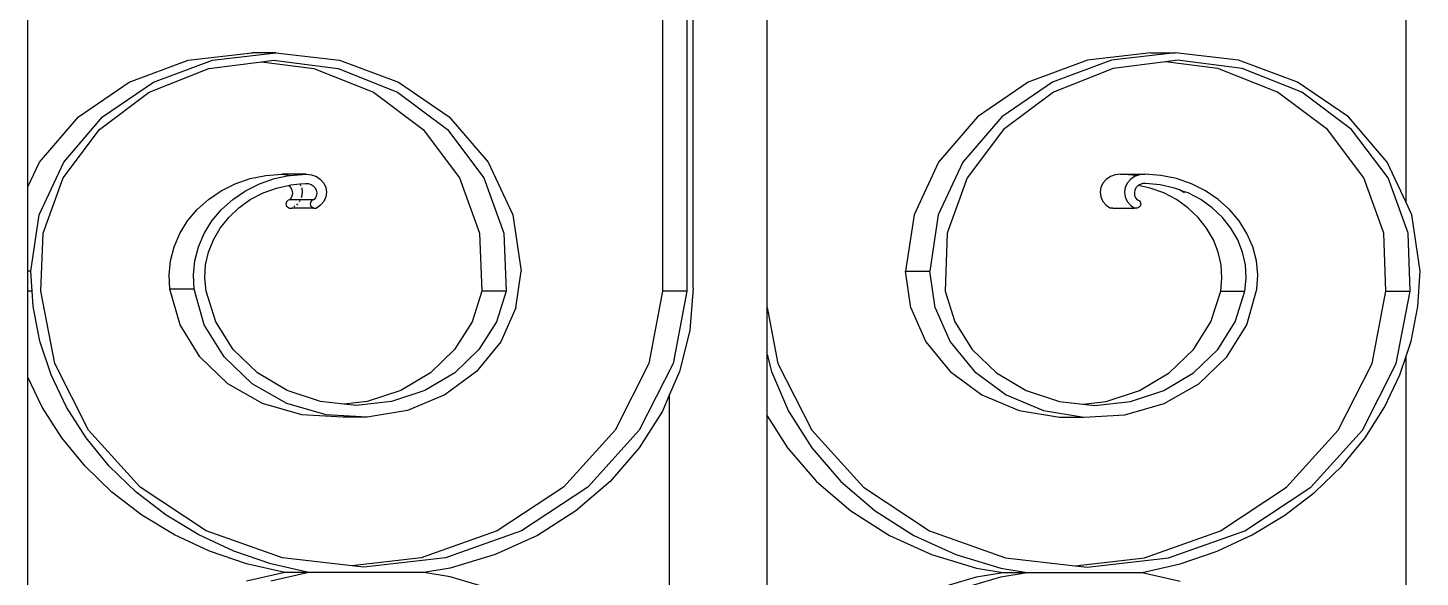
# Model space of a CAD drawing. Header units: millimetres. Extents: x 173236 to 801264, y -94969 to 615039.
# Drawn here: x 445300 to 445532.3, y -1663.9 to -1572.1 of the extents above; entities that cross this region are included whole.
import ezdxf

# ---------------------------------------------------------------- set-up
doc = ezdxf.new("R2010")
doc.units = ezdxf.units.MM
doc.header["$MEASUREMENT"] = 0
doc.layers.add('VOX-A-STAIRS-STEPS', color=140, linetype='Continuous')
doc.layers.add('VOX-A-WALL-PATT', color=233, linetype='Continuous')

# ---------------------------------------------------------------- blocks, each defined once
blk = doc.blocks.new('SSS')
at = {"layer": 'VOX-A-WALL-PATT'}
for p, q in [((383830.92, -2024.93), (383830.92, -1623.31)), ((383600.99, -2022.34), (383600.99, -1757.64)), ((383724.35, -2042.46), (383724.35, -1953.36)), ((383706.88, -1956.89), (383706.88, -2039.75)), ((383710.93, -1956.89), (383710.93, -2039.75)), ((383711.99, -2039.25), (383711.99, -1956.89)), ((383617.89, -2004.82), (383627.75, -2001.18)), ((383621.94, -2004.82), (383631.8, -2001.18)), ((383627.75, -2001.18), (383638.33, -1999.94)), ((383631.19, -2002.53), (383639.94, -2001.43)), ((383631.8, -2001.18), (383642.38, -1999.94)), ((383642.38, -1999.94), (383638.33, -1999.94)), ((383639.94, -2001.43), (383641.97, -2001.18)), ((383639.94, -2001.43), (383648.69, -2002.53)), ((383641.97, -2001.18), (383652.74, -2002.53)), ((383642.38, -1999.94), (383652.97, -2001.18)), ((383652.97, -2001.18), (383662.83, -2004.82)), ((383777.74, -2001.18), (383767.88, -2004.82)), ((383781.79, -2001.18), (383771.93, -2004.82)), ((383788.32, -1999.94), (383777.74, -2001.18)), ((383792.37, -1999.94), (383781.79, -2001.18)), ((383790.77, -2001.43), (383782.02, -2002.53)), ((383788.32, -1999.94), (383792.37, -1999.94)), ((383792.79, -2001.18), (383790.77, -2001.43)), ((383799.52, -2002.53), (383790.77, -2001.43)), ((383802.96, -2001.18), (383792.37, -1999.94)), ((383803.56, -2002.53), (383792.79, -2001.18)), ((383812.82, -2004.82), (383802.96, -2001.18)), ((383621.25, -2006.49), (383631.19, -2002.53)), ((383648.69, -2002.53), (383658.63, -2006.49)), ((383652.74, -2002.53), (383662.68, -2006.49)), ((383782.02, -2002.53), (383772.08, -2006.49)), ((383809.45, -2006.49), (383799.52, -2002.53)), ((383813.5, -2006.49), (383803.56, -2002.53)), ((383609.42, -2010.62), (383617.89, -2004.82)), ((383612.93, -2012.74), (383621.25, -2006.49)), ((383613.47, -2010.62), (383621.94, -2004.82)), ((383658.63, -2006.49), (383666.95, -2012.74)), ((383662.68, -2006.49), (383671, -2012.74)), ((383662.83, -2004.82), (383671.3, -2010.62)), ((383767.88, -2004.82), (383759.41, -2010.62)), ((383771.93, -2004.82), (383763.46, -2010.62)), ((383772.08, -2006.49), (383763.75, -2012.74)), ((383817.78, -2012.74), (383809.45, -2006.49)), ((383821.29, -2010.62), (383812.82, -2004.82)), ((383821.83, -2012.74), (383813.5, -2006.49)), ((383602.92, -2018.18), (383609.42, -2010.62)), ((383606.97, -2018.18), (383613.47, -2010.62)), ((383671.3, -2010.62), (383677.8, -2018.18)), ((383759.41, -2010.62), (383752.91, -2018.18)), ((383763.46, -2010.62), (383756.96, -2018.18)), ((383827.78, -2018.18), (383821.29, -2010.62)), ((383606.86, -2020.8), (383612.93, -2012.74)), ((383666.95, -2012.74), (383673.02, -2020.8)), ((383671, -2012.74), (383677.07, -2020.8)), ((383763.75, -2012.74), (383757.69, -2020.8)), ((383823.85, -2020.8), (383817.78, -2012.74)), ((383827.9, -2020.8), (383821.83, -2012.74)), ((383600.99, -2022.34), (383602.92, -2018.18)), ((383602.89, -2026.98), (383606.97, -2018.18)), ((383677.8, -2018.18), (383681.88, -2026.98)), ((383752.91, -2018.18), (383748.83, -2026.98)), ((383756.96, -2018.18), (383752.87, -2026.98)), ((383830.92, -2024.93), (383827.78, -2018.18)), ((383638.1, -2020.95), (383640.71, -2020.41)), ((383640.71, -2020.41), (383643.37, -2020.19)), ((383642.15, -2020.95), (383644.55, -2020.41)), ((383647.42, -2020.19), (383643.37, -2020.19)), ((383643.37, -2020.19), (383644.25, -2020.3)), ((383644.25, -2020.3), (383644.55, -2020.41)), ((383644.55, -2020.41), (383644.76, -2020.41)), ((383644.76, -2020.41), (383647.42, -2020.19)), ((383647.42, -2020.19), (383648.3, -2020.3)), ((383648.3, -2020.3), (383649.12, -2020.6)), ((383649.12, -2020.6), (383649.83, -2021.08)), ((383781.58, -2020.6), (383780.88, -2021.08)), ((383782.4, -2020.3), (383781.58, -2020.6)), ((383783.28, -2020.19), (383782.4, -2020.3)), ((383783.28, -2020.19), (383787.33, -2020.19)), ((383785.95, -2020.41), (383783.28, -2020.19)), ((383785.63, -2020.6), (383784.93, -2021.08)), ((383786.08, -2020.43), (383785.63, -2020.6)), ((383786.08, -2020.43), (383785.95, -2020.41)), ((383786.45, -2020.3), (383786.08, -2020.43)), ((383787.33, -2020.19), (383786.45, -2020.3)), ((383790, -2020.41), (383787.33, -2020.19)), ((383792.61, -2020.95), (383790, -2020.41)), ((383600.99, -2036.43), (383600.99, -2022.34)), ((383603.52, -2030.04), (383606.86, -2020.8)), ((383631.13, -2024.41), (383633.26, -2022.97)), ((383633.26, -2022.97), (383635.6, -2021.81)), ((383635.18, -2024.41), (383637.31, -2022.97)), ((383635.6, -2021.81), (383638.1, -2020.95)), ((383637.31, -2022.97), (383639.65, -2021.81)), ((383639.65, -2021.81), (383642.15, -2020.95)), ((383640.22, -2023.35), (383642.49, -2022.52)), ((383642.49, -2022.52), (383644.41, -2022.08)), ((383644.41, -2022.08), (383644.87, -2021.98)), ((383644.41, -2022.08), (383644.56, -2022.18)), ((383644.56, -2022.18), (383644.86, -2022.51)), ((383644.86, -2022.51), (383645.05, -2022.89)), ((383644.87, -2021.98), (383646.38, -2021.83)), ((383645.05, -2022.89), (383645.13, -2023.31)), ((383646.38, -2021.83), (383647.31, -2021.74)), ((383646.38, -2021.83), (383646.54, -2022.18)), ((383646.67, -2022.51), (383646.77, -2023.23)), ((383647.31, -2021.74), (383647.78, -2021.78)), ((383647.78, -2021.78), (383648.23, -2021.93)), ((383648.23, -2021.93), (383648.61, -2022.18)), ((383648.61, -2022.18), (383648.91, -2022.51)), ((383648.91, -2022.51), (383649.1, -2022.89)), ((383649.1, -2022.89), (383649.18, -2023.31)), ((383649.83, -2021.08), (383650.37, -2021.71)), ((383650.37, -2021.71), (383650.71, -2022.44)), ((383650.71, -2022.44), (383650.82, -2023.23)), ((383673.02, -2020.8), (383676.36, -2030.04)), ((383677.07, -2020.8), (383680.41, -2030.04)), ((383757.69, -2020.8), (383754.35, -2030.04)), ((383780, -2022.44), (383779.88, -2023.23)), ((383780.34, -2021.71), (383780, -2022.44)), ((383780.88, -2021.08), (383780.34, -2021.71)), ((383784.05, -2022.44), (383783.93, -2023.23)), ((383784.39, -2021.71), (383784.05, -2022.44)), ((383784.93, -2021.08), (383784.39, -2021.71)), ((383785.65, -2022.89), (383785.58, -2023.31)), ((383785.85, -2022.51), (383785.65, -2022.89)), ((383786.15, -2022.18), (383785.85, -2022.51)), ((383786.3, -2022.08), (383786.15, -2022.18)), ((383786.53, -2021.93), (383786.3, -2022.08)), ((383788.22, -2022.52), (383786.3, -2022.08)), ((383786.97, -2021.78), (383786.53, -2021.93)), ((383787.44, -2021.74), (383786.97, -2021.78)), ((383789.89, -2021.98), (383787.44, -2021.74)), ((383790.49, -2023.35), (383788.22, -2022.52)), ((383792.27, -2022.52), (383789.89, -2021.98)), ((383793.11, -2022.83), (383792.27, -2022.52)), ((383795.1, -2021.81), (383792.61, -2020.95)), ((383793.39, -2022.97), (383793.11, -2022.83)), ((383793.96, -2023.35), (383793.39, -2022.97)), ((383794.54, -2023.35), (383793.39, -2022.97)), ((383797.44, -2022.97), (383795.1, -2021.81)), ((383799.58, -2024.41), (383797.44, -2022.97)), ((383827.19, -2030.04), (383823.85, -2020.8)), ((383831.24, -2030.04), (383827.9, -2020.8)), ((383629.24, -2026.1), (383631.13, -2024.41)), ((383633.29, -2026.1), (383635.18, -2024.41)), ((383636.18, -2025.83), (383638.1, -2024.46)), ((383638.1, -2024.46), (383640.22, -2023.35)), ((383644.07, -2024.98), (383644.05, -2025.17)), ((383644.05, -2025.17), (383644.08, -2025.36)), ((383644.15, -2024.81), (383644.07, -2024.98)), ((383644.08, -2025.36), (383644.16, -2025.53)), ((383644.28, -2024.66), (383644.15, -2024.81)), ((383644.44, -2024.54), (383644.28, -2024.66)), ((383644.64, -2024.47), (383644.44, -2024.54)), ((383644.92, -2024.13), (383644.64, -2024.47)), ((383646.45, -2024.47), (383644.64, -2024.47)), ((383645.08, -2023.73), (383644.92, -2024.13)), ((383645.13, -2023.31), (383645.08, -2023.73)), ((383645.95, -2025.17), (383645.79, -2025.36)), ((383646.32, -2024.75), (383646.27, -2024.81)), ((383646.36, -2024.66), (383646.32, -2024.75)), ((383646.45, -2024.47), (383646.41, -2024.54)), ((383648.69, -2024.47), (383646.45, -2024.47)), ((383646.66, -2024.01), (383646.61, -2024.13)), ((383646.77, -2023.23), (383646.66, -2024.01)), ((383648.12, -2024.98), (383648.1, -2025.17)), ((383648.1, -2025.17), (383648.13, -2025.36)), ((383648.2, -2024.81), (383648.12, -2024.98)), ((383648.13, -2025.36), (383648.21, -2025.53)), ((383648.33, -2024.66), (383648.2, -2024.81)), ((383648.49, -2024.54), (383648.33, -2024.66)), ((383648.69, -2024.47), (383648.49, -2024.54)), ((383648.96, -2024.13), (383648.69, -2024.47)), ((383649.13, -2023.73), (383648.96, -2024.13)), ((383649.83, -2025.38), (383649.12, -2025.86)), ((383649.18, -2023.31), (383649.13, -2023.73)), ((383650.37, -2024.75), (383649.83, -2025.38)), ((383650.71, -2024.01), (383650.37, -2024.75)), ((383650.82, -2023.23), (383650.71, -2024.01)), ((383779.88, -2023.23), (383780, -2024.01)), ((383780, -2024.01), (383780.34, -2024.75)), ((383780.34, -2024.75), (383780.88, -2025.38)), ((383780.88, -2025.38), (383781.58, -2025.86)), ((383783.93, -2023.23), (383784.05, -2024.01)), ((383784.05, -2024.01), (383784.39, -2024.75)), ((383784.39, -2024.75), (383784.93, -2025.38)), ((383784.93, -2025.38), (383785.63, -2025.86)), ((383785.58, -2023.31), (383785.62, -2023.73)), ((383785.62, -2023.73), (383785.79, -2024.13)), ((383785.79, -2024.13), (383786.07, -2024.47)), ((383786.07, -2024.47), (383786.26, -2024.54)), ((383786.26, -2024.54), (383786.43, -2024.66)), ((383786.43, -2024.66), (383786.55, -2024.81)), ((383786.55, -2024.81), (383786.63, -2024.98)), ((383786.63, -2025.36), (383786.55, -2025.53)), ((383786.63, -2024.98), (383786.66, -2025.17)), ((383786.66, -2025.17), (383786.63, -2025.36)), ((383792.61, -2024.46), (383790.49, -2023.35)), ((383794.53, -2025.83), (383792.61, -2024.46)), ((383796.66, -2024.46), (383794.54, -2023.35)), ((383798.58, -2025.83), (383796.66, -2024.46)), ((383801.47, -2026.1), (383799.58, -2024.41)), ((383831.87, -2026.98), (383830.92, -2024.93)), ((383601.49, -2036.43), (383602.89, -2026.98)), ((383627.63, -2028.01), (383629.24, -2026.1)), ((383631.68, -2028.01), (383633.29, -2026.1)), ((383633.06, -2029.2), (383634.49, -2027.42)), ((383634.49, -2027.42), (383636.18, -2025.83)), ((383644.16, -2025.53), (383644.29, -2025.68)), ((383644.29, -2025.68), (383644.46, -2025.79)), ((383644.46, -2025.79), (383644.66, -2025.86)), ((383644.66, -2025.86), (383644.87, -2025.88)), ((383644.87, -2025.88), (383645.07, -2025.86)), ((383645.17, -2025.79), (383645.07, -2025.86)), ((383648.69, -2025.86), (383645.07, -2025.86)), ((383645.55, -2025.53), (383645.34, -2025.68)), ((383648.21, -2025.53), (383648.34, -2025.68)), ((383648.34, -2025.68), (383648.51, -2025.79)), ((383648.51, -2025.79), (383648.69, -2025.86)), ((383648.69, -2025.86), (383648.91, -2025.88)), ((383648.91, -2025.88), (383649.12, -2025.86)), ((383681.88, -2026.98), (383683.27, -2036.43)), ((383748.83, -2026.98), (383747.43, -2036.43)), ((383752.87, -2026.98), (383751.48, -2036.43)), ((383781.79, -2025.88), (383781.58, -2025.86)), ((383782, -2025.86), (383781.79, -2025.88)), ((383782, -2025.86), (383785.63, -2025.86)), ((383785.84, -2025.88), (383785.63, -2025.86)), ((383786.05, -2025.86), (383785.84, -2025.88)), ((383786.25, -2025.79), (383786.05, -2025.86)), ((383786.42, -2025.68), (383786.25, -2025.79)), ((383786.55, -2025.53), (383786.42, -2025.68)), ((383796.22, -2027.42), (383794.53, -2025.83)), ((383797.64, -2029.2), (383796.22, -2027.42)), ((383800.27, -2027.42), (383798.58, -2025.83)), ((383801.69, -2029.2), (383800.27, -2027.42)), ((383803.08, -2028.01), (383801.47, -2026.1)), ((383833.26, -2036.43), (383831.87, -2026.98)), ((383603.17, -2039.75), (383603.52, -2030.04)), ((383626.34, -2030.1), (383627.63, -2028.01)), ((383630.39, -2030.1), (383631.68, -2028.01)), ((383631.94, -2031.15), (383633.06, -2029.2)), ((383676.36, -2030.04), (383676.71, -2039.75)), ((383680.41, -2030.04), (383680.76, -2039.75)), ((383754.35, -2030.04), (383754, -2039.75)), ((383798.77, -2031.15), (383797.64, -2029.2)), ((383802.82, -2031.15), (383801.69, -2029.2)), ((383804.37, -2030.1), (383803.08, -2028.01)), ((383827.54, -2039.75), (383827.19, -2030.04)), ((383831.59, -2039.75), (383831.24, -2030.04)), ((383624.78, -2034.66), (383625.38, -2032.33)), ((383625.38, -2032.33), (383626.34, -2030.1)), ((383628.83, -2034.66), (383629.43, -2032.33)), ((383629.43, -2032.33), (383630.39, -2030.1)), ((383631.13, -2033.22), (383631.94, -2031.15)), ((383799.58, -2033.22), (383798.77, -2031.15)), ((383803.63, -2033.22), (383802.82, -2031.15)), ((383805.33, -2032.33), (383804.37, -2030.1)), ((383805.93, -2034.66), (383805.33, -2032.33)), ((383624.55, -2037.04), (383624.78, -2034.66)), ((383628.6, -2037.04), (383628.83, -2034.66)), ((383630.65, -2035.37), (383631.13, -2033.22)), ((383800.06, -2035.37), (383799.58, -2033.22)), ((383804.11, -2035.37), (383803.63, -2033.22)), ((383806.16, -2037.04), (383805.93, -2034.66)), ((383601.49, -2036.43), (383600.99, -2036.43)), ((383600.99, -2039.75), (383600.99, -2036.43)), ((383601.71, -2039.75), (383601.49, -2036.43)), ((383630.52, -2037.56), (383630.65, -2035.37)), ((383682.41, -2042.51), (383683.27, -2036.43)), ((383747.43, -2036.43), (383751.48, -2036.43)), ((383748.29, -2042.51), (383747.43, -2036.43)), ((383752.34, -2042.51), (383751.48, -2036.43)), ((383800.19, -2037.56), (383800.06, -2035.37)), ((383804.24, -2037.56), (383804.11, -2035.37)), ((383832.88, -2042.3), (383833.26, -2036.43)), ((383624.69, -2039.43), (383624.55, -2037.04)), ((383628.74, -2039.43), (383628.6, -2037.04)), ((383630.73, -2039.75), (383630.52, -2037.56)), ((383711.99, -2039.25), (383711.42, -2046.3)), ((383799.98, -2039.75), (383800.19, -2037.56)), ((383804.03, -2039.75), (383804.24, -2037.56)), ((383806.01, -2039.43), (383806.16, -2037.04)), ((383601.71, -2039.75), (383600.99, -2039.75)), ((383600.99, -2054.1), (383600.99, -2039.75)), ((383601.87, -2042.3), (383601.71, -2039.75)), ((383605.48, -2051.8), (383603.17, -2039.75)), ((383626.38, -2045.37), (383624.69, -2039.43)), ((383628.74, -2039.43), (383624.69, -2039.43)), ((383630.43, -2045.37), (383628.74, -2039.43)), ((383632.34, -2044.86), (383630.73, -2039.75)), ((383676.71, -2039.75), (383675.1, -2044.86)), ((383680.76, -2039.75), (383676.71, -2039.75)), ((383680.76, -2039.75), (383679.15, -2044.86)), ((383706.88, -2039.75), (383704.57, -2051.8)), ((383710.93, -2039.75), (383706.88, -2039.75)), ((383710.93, -2039.75), (383708.62, -2051.8)), ((383754, -2039.75), (383755.61, -2044.86)), ((383798.36, -2044.86), (383799.98, -2039.75)), ((383799.98, -2039.75), (383804.03, -2039.75)), ((383802.41, -2044.86), (383804.03, -2039.75)), ((383804.32, -2045.37), (383806.01, -2039.43)), ((383825.23, -2051.8), (383827.54, -2039.75)), ((383827.54, -2039.75), (383831.59, -2039.75)), ((383829.28, -2051.8), (383831.59, -2039.75)), ((383603, -2048.09), (383601.87, -2042.3)), ((383682.41, -2042.51), (383679.88, -2048.2)), ((383724.35, -2042.46), (383726.13, -2051.8)), ((383724.35, -2050.32), (383724.35, -2042.46)), ((383748.29, -2042.51), (383750.82, -2048.2)), ((383752.34, -2042.51), (383754.87, -2048.2)), ((383831.76, -2048.09), (383832.88, -2042.3)), ((383629.68, -2050.74), (383626.38, -2045.37)), ((383633.73, -2050.74), (383630.43, -2045.37)), ((383635.25, -2049.5), (383632.34, -2044.86)), ((383675.1, -2044.86), (383672.19, -2049.5)), ((383679.15, -2044.86), (383676.24, -2049.5)), ((383711.42, -2046.3), (383709.69, -2053.19)), ((383755.61, -2044.86), (383758.52, -2049.5)), ((383795.45, -2049.5), (383798.36, -2044.86)), ((383799.5, -2049.5), (383802.41, -2044.86)), ((383801.03, -2050.74), (383804.32, -2045.37)), ((383604.86, -2053.73), (383603, -2048.09)), ((383679.88, -2048.2), (383675.84, -2053.16)), ((383750.82, -2048.2), (383754.86, -2053.16)), ((383754.87, -2048.2), (383758.91, -2053.16)), ((383830.92, -2050.62), (383831.76, -2048.09)), ((383634.37, -2055.22), (383629.68, -2050.74)), ((383638.42, -2055.22), (383633.73, -2050.74)), ((383639.29, -2053.4), (383635.25, -2049.5)), ((383672.19, -2049.5), (383668.15, -2053.4)), ((383676.24, -2049.5), (383672.2, -2053.4)), ((383724.35, -2050.32), (383725.06, -2053.19)), ((383724.35, -2060.58), (383724.35, -2050.32)), ((383758.52, -2049.5), (383762.56, -2053.4)), ((383791.41, -2053.4), (383795.45, -2049.5)), ((383795.46, -2053.4), (383799.5, -2049.5)), ((383796.34, -2055.22), (383801.03, -2050.74)), ((383829.89, -2053.73), (383830.92, -2050.62)), ((383830.92, -2122.83), (383830.92, -2050.62)), ((383611.12, -2062.95), (383605.48, -2051.8)), ((383675.84, -2053.16), (383670.55, -2057.06)), ((383704.57, -2051.8), (383698.94, -2062.95)), ((383708.62, -2051.8), (383702.98, -2062.95)), ((383709.69, -2053.19), (383708.05, -2057.02)), ((383725.06, -2053.19), (383727.9, -2059.79)), ((383726.13, -2051.8), (383731.77, -2062.95)), ((383754.86, -2053.16), (383760.16, -2057.06)), ((383758.91, -2053.16), (383764.21, -2057.06)), ((383819.59, -2062.95), (383825.23, -2051.8)), ((383823.64, -2062.95), (383829.28, -2051.8)), ((383603.39, -2059.14), (383600.99, -2054.1)), ((383600.99, -2119.35), (383600.99, -2054.1)), ((383607.44, -2059.14), (383604.86, -2053.73)), ((383640.16, -2058.51), (383634.37, -2055.22)), ((383644.21, -2058.51), (383638.42, -2055.22)), ((383644.24, -2056.35), (383639.29, -2053.4)), ((383668.15, -2053.4), (383663.2, -2056.35)), ((383672.2, -2053.4), (383667.24, -2056.35)), ((383762.56, -2053.4), (383767.51, -2056.35)), ((383786.46, -2056.35), (383791.41, -2053.4)), ((383790.51, -2056.35), (383795.46, -2053.4)), ((383790.55, -2058.51), (383796.34, -2055.22)), ((383827.31, -2059.14), (383829.89, -2053.73)), ((383649.83, -2058.19), (383644.24, -2056.35)), ((383663.2, -2056.35), (383657.61, -2058.19)), ((383667.24, -2056.35), (383661.66, -2058.19)), ((383670.55, -2057.06), (383664.33, -2059.67)), ((383708.05, -2057.02), (383706.86, -2059.79)), ((383708.05, -2116.43), (383708.05, -2057.02)), ((383760.16, -2057.06), (383766.37, -2059.67)), ((383764.21, -2057.06), (383770.42, -2059.67)), ((383767.51, -2056.35), (383773.1, -2058.19)), ((383780.88, -2058.19), (383786.46, -2056.35)), ((383784.93, -2058.19), (383790.51, -2056.35)), ((383606.65, -2064.25), (383603.39, -2059.14)), ((383610.69, -2064.25), (383607.44, -2059.14)), ((383646.69, -2060.41), (383640.16, -2058.51)), ((383650.74, -2060.41), (383644.21, -2058.51)), ((383653.72, -2058.6), (383649.83, -2058.19)), ((383657.61, -2058.19), (383653.72, -2058.6)), ((383655.74, -2058.82), (383653.72, -2058.6)), ((383661.66, -2058.19), (383655.74, -2058.82)), ((383664.33, -2059.67), (383657.59, -2060.81)), ((383706.86, -2059.79), (383702.98, -2065.94)), ((383727.9, -2059.79), (383731.77, -2065.94)), ((383766.37, -2059.67), (383773.12, -2060.81)), ((383770.42, -2059.67), (383777.17, -2060.81)), ((383773.1, -2058.19), (383776.99, -2058.6)), ((383776.99, -2058.6), (383780.88, -2058.19)), ((383776.99, -2058.6), (383779.01, -2058.82)), ((383779.01, -2058.82), (383784.93, -2058.19)), ((383784.02, -2060.41), (383790.55, -2058.51)), ((383824.06, -2064.25), (383827.31, -2059.14)), ((383653.54, -2060.81), (383646.69, -2060.41)), ((383657.59, -2060.81), (383650.74, -2060.41)), ((383657.59, -2060.81), (383653.54, -2060.81)), ((383724.35, -2060.58), (383727.73, -2065.94)), ((383724.35, -2112.87), (383724.35, -2060.58)), ((383773.12, -2060.81), (383777.17, -2060.81)), ((383777.17, -2060.81), (383784.02, -2060.41)), ((383610.53, -2069), (383606.65, -2064.25)), ((383614.58, -2069), (383610.69, -2064.25)), ((383619.72, -2072.47), (383611.12, -2062.95)), ((383698.94, -2062.95), (383690.33, -2072.47)), ((383702.98, -2062.95), (383694.38, -2072.47)), ((383731.77, -2062.95), (383740.38, -2072.47)), ((383810.99, -2072.47), (383819.59, -2062.95)), ((383815.03, -2072.47), (383823.64, -2062.95)), ((383820.17, -2069), (383824.06, -2064.25)), ((383702.98, -2065.94), (383698.14, -2071.53)), ((383727.73, -2065.94), (383732.57, -2071.53)), ((383731.77, -2065.94), (383736.62, -2071.53)), ((383615.01, -2073.32), (383610.53, -2069)), ((383619.06, -2073.32), (383614.58, -2069)), ((383815.7, -2073.32), (383820.17, -2069)), ((383698.14, -2071.53), (383692.43, -2076.43)), ((383732.57, -2071.53), (383738.27, -2076.43)), ((383736.62, -2071.53), (383742.32, -2076.43)), ((383620, -2077.15), (383615.01, -2073.32)), ((383624.05, -2077.15), (383619.06, -2073.32)), ((383630.74, -2079.75), (383619.72, -2072.47)), ((383690.33, -2072.47), (383679.31, -2079.75)), ((383694.38, -2072.47), (383683.36, -2079.75)), ((383740.38, -2072.47), (383751.39, -2079.75)), ((383799.97, -2079.75), (383810.99, -2072.47)), ((383804.02, -2079.75), (383815.03, -2072.47)), ((383810.7, -2077.15), (383815.7, -2073.32)), ((383692.43, -2076.43), (383685.99, -2080.53)), ((383738.27, -2076.43), (383744.72, -2080.53)), ((383742.32, -2076.43), (383748.77, -2080.53)), ((383625.46, -2080.45), (383620, -2077.15)), ((383629.51, -2080.45), (383624.05, -2077.15)), ((383805.25, -2080.45), (383810.7, -2077.15)), ((383631.3, -2083.16), (383625.46, -2080.45)), ((383635.35, -2083.16), (383629.51, -2080.45)), ((383643.45, -2084.31), (383630.74, -2079.75)), ((383679.31, -2079.75), (383666.6, -2084.31)), ((383683.36, -2079.75), (383670.65, -2084.31)), ((383685.99, -2080.53), (383678.94, -2083.74)), ((383744.72, -2080.53), (383751.76, -2083.74)), ((383748.77, -2080.53), (383755.81, -2083.74)), ((383751.39, -2079.75), (383764.11, -2084.31)), ((383787.25, -2084.31), (383799.97, -2079.75)), ((383791.3, -2084.31), (383804.02, -2079.75)), ((383799.4, -2083.16), (383805.25, -2080.45)), ((383637.45, -2085.27), (383631.3, -2083.16)), ((383641.5, -2085.27), (383635.35, -2083.16)), ((383793.25, -2085.27), (383799.4, -2083.16)), ((383643.84, -2086.73), (383637.45, -2085.27)), ((383647.89, -2086.73), (383641.5, -2085.27)), ((383655.03, -2085.63), (383643.45, -2084.31)), ((383666.6, -2084.31), (383655.03, -2085.63)), ((383657.05, -2085.87), (383655.03, -2085.63)), ((383670.65, -2084.31), (383657.05, -2085.87)), ((383678.94, -2083.74), (383671.45, -2086.01)), ((383751.76, -2083.74), (383759.26, -2086.01)), ((383755.81, -2083.74), (383763.31, -2086.01)), ((383764.11, -2084.31), (383775.68, -2085.63)), ((383775.68, -2085.63), (383787.25, -2084.31)), ((383775.68, -2085.63), (383777.71, -2085.87)), ((383777.71, -2085.87), (383791.3, -2084.31)), ((383786.87, -2086.73), (383793.25, -2085.27)), ((383643.84, -2086.73), (383637.45, -2088.19)), ((383647.89, -2086.73), (383641.5, -2088.19)), ((383647.89, -2086.73), (383643.84, -2086.73)), ((383667.05, -2086.73), (383647.89, -2086.73)), ((383671.45, -2086.01), (383667.05, -2086.73)), ((383671.45, -2087.44), (383667.05, -2086.73)), ((383678.94, -2089.71), (383671.45, -2087.44)), ((383751.76, -2089.71), (383759.26, -2087.44)), ((383755.81, -2089.71), (383763.31, -2087.44)), ((383759.26, -2086.01), (383763.65, -2086.73)), ((383759.26, -2087.44), (383763.65, -2086.73)), ((383763.31, -2086.01), (383767.7, -2086.73)), ((383763.31, -2087.44), (383767.7, -2086.73)), ((383763.65, -2086.73), (383767.7, -2086.73)), ((383767.7, -2086.73), (383786.87, -2086.73)), ((383786.87, -2086.73), (383793.25, -2088.19))]:
    blk.add_line(p, q, dxfattribs=at)

msp = doc.modelspace()

# ---------------------------------------------------------------- block references
at = {"layer": 'VOX-A-STAIRS-STEPS'}
msp.add_blockref('SSS', (61699, 423.62), dxfattribs=at)

doc.saveas('drawing.dxf')
